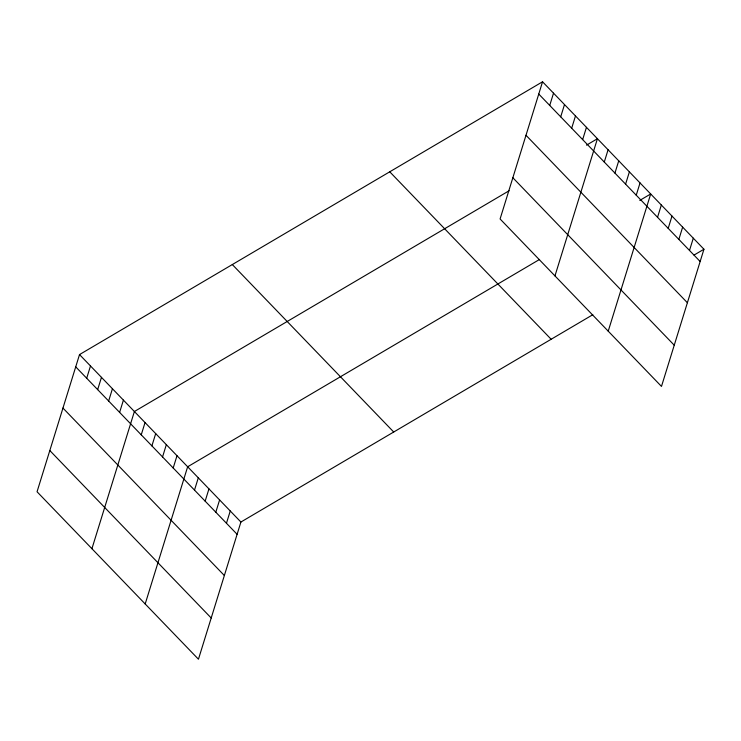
<?xml version="1.0" encoding="UTF-8"?>
<svg xmlns="http://www.w3.org/2000/svg" width="741" height="741" viewBox="0 0 741 741"><rect width="100%" height="100%" fill="white"/><g stroke="black" fill="none" stroke-linecap="round" stroke-linejoin="round"><path stroke-width="1.11" d="M542.551 81.779L500.092 218.966L661.481 386.422L703.95 249.235L542.551 81.779L79.519 354.578L37.05 491.765L198.449 659.221L240.908 522.034L592.819 314.712M86.697 378.234L90.495 365.961M97.664 389.627L101.471 377.354M108.64 401.011L112.437 388.738M119.616 412.394L123.414 400.121M91.921 548.701L134.39 411.514L509.123 190.743M141.244 434.837L145.041 422.565M151.896 445.887L155.693 433.615M162.548 456.938L166.345 444.665M173.199 467.997L176.997 455.724M145.19 603.961L187.649 466.774L539.559 259.443M194.503 490.097L198.301 477.825M205.155 501.148L208.953 488.875M215.807 512.198L219.605 499.925M226.459 523.257L230.256 510.984M549.729 105.435L553.527 93.162M560.705 116.828L564.503 104.555M571.682 128.212L575.479 115.939M582.658 139.604L586.455 127.332M554.963 275.902L597.431 138.715L586.511 145.143M604.285 162.038L608.083 149.765M614.937 173.088L618.735 160.816M625.589 184.148L629.387 171.875M636.241 195.198L640.039 182.925M608.222 331.162L650.691 193.975L639.779 200.403M657.545 217.298L661.342 205.025M668.197 228.348L671.994 216.076M678.849 239.408L682.646 227.135M689.5 250.458L693.298 238.185M694.03 255.08L703.95 249.235M538.753 94.051L700.152 261.508M525.999 135.27L687.389 302.736M512.846 177.747L674.245 345.204M389.747 171.801L551.147 339.258M232.322 264.556L393.712 432.012M79.519 354.578L240.908 522.034M75.721 366.851L237.111 534.307M62.957 408.069L224.356 575.525M49.814 450.537L211.204 618.003"/></g></svg>
